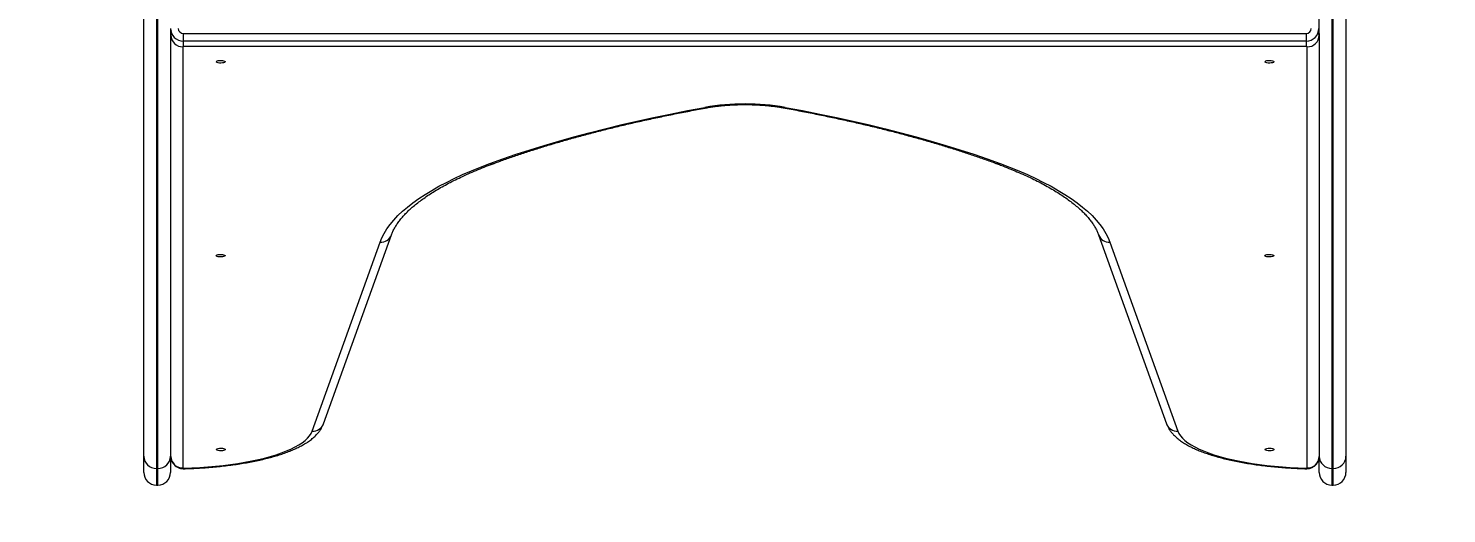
# Model space of a CAD drawing. Header units: millimetres. Extents: x -8092 to 6423, y -6886 to 5604.
# Drawn here: x -3592 to -2480, y -1633 to -1253 of the extents above; entities that cross this region are included whole.
import ezdxf

# ---------------------------------------------------------------- set-up
doc = ezdxf.new("R2010")
doc.units = ezdxf.units.MM
for name, color, linetype in [('DIKOM_ОБЪЕКТ', 7, 'Continuous'), ('DIKOM_РАЗМЕР_ЗОНА', 7, 'Continuous'), ('DIKOM_РАЗМЕР_ОБЪЕКТА', 7, 'Continuous')]:
    doc.layers.add(name, color=color, linetype=linetype)
doc.styles.add('style1', font='arial.ttf', dxfattribs={"width": 0.8})
doc.dimstyles.new('1-50', dxfattribs={"dimtxt": 300, "dimasz": 200, "dimexe": 100, "dimexo": 0, "dimgap": 100, "dimtad": 1, "dimtxsty": 'style1', "dimcen": 200, "dimclrd": 7, "dimclre": 7, "dimclrt": 7, "dimadec": 1, "dimazin": 2, "dimtfac": 1, "dimtmove": 0, "dimatfit": 2, "dimfxl": 0, "dimlwd": 25, "dimlwe": 18, "dimarcsym": 0})

# ---------------------------------------------------------------- blocks, each defined once
blk = doc.blocks.new('*D9')
at = {"layer": 'Defpoints', "color": 0, "transparency": 16777216}
for p in [(-8092.1, -86.3), (4664.8, -1471.8), (4664.8, -6785.9)]:
    blk.add_point(p, dxfattribs=at)
at = {"layer": 'DIKOM_РАЗМЕР_ЗОНА', "color": 7, "lineweight": 18, "transparency": 16777216}
for p, q in [((-8092.1, -86.3), (-8092.1, -6885.9)), ((4664.8, -1471.8), (4664.8, -6885.9))]:
    blk.add_line(p, q, dxfattribs=at)
at = {"layer": 'DIKOM_РАЗМЕР_ЗОНА', "color": 7, "lineweight": 25, "transparency": 16777216}
blk.add_line((-7892.1, -6785.9), (4464.8, -6785.9), dxfattribs=at)
at = {"layer": 'DIKOM_РАЗМЕР_ЗОНА', "color": 7, "transparency": 16777216}
for points in [[(-7892.1, -6752.6), (-7892.1, -6819.3), (-8092.1, -6785.9)], [(4464.8, -6752.6), (4464.8, -6819.3), (4664.8, -6785.9)]]:
    blk.add_solid(points, dxfattribs=at)
at = {"layer": 'DIKOM_РАЗМЕР_ЗОНА', "color": 7, "transparency": 16777216, "insert": (-2159.8, -6532.7), "char_height": 300, "attachment_point": 5, "style": 'style1'}
blk.add_mtext('12760', dxfattribs=at)
blk = doc.blocks.new('*D11')
at = {"layer": 'Defpoints', "color": 0, "transparency": 16777216}
for p in [(-6092.1, -310.8), (2568.3, -2361.5), (2568.3, -4925.8)]:
    blk.add_point(p, dxfattribs=at)
at = {"layer": 'DIKOM_РАЗМЕР_ОБЪЕКТА', "color": 7, "lineweight": 18, "transparency": 16777216}
for p, q in [((-6092.1, -310.8), (-6092.1, -5025.8)), ((2568.3, -2361.5), (2568.3, -5025.8))]:
    blk.add_line(p, q, dxfattribs=at)
at = {"layer": 'DIKOM_РАЗМЕР_ОБЪЕКТА', "color": 7, "lineweight": 25, "transparency": 16777216}
blk.add_line((-5892.1, -4925.8), (2368.3, -4925.8), dxfattribs=at)
at = {"layer": 'DIKOM_РАЗМЕР_ОБЪЕКТА', "color": 7, "transparency": 16777216}
for points in [[(-5892.1, -4892.4), (-5892.1, -4959.1), (-6092.1, -4925.8)], [(2368.3, -4892.4), (2368.3, -4959.1), (2568.3, -4925.8)]]:
    blk.add_solid(points, dxfattribs=at)
at = {"layer": 'DIKOM_РАЗМЕР_ОБЪЕКТА', "color": 7, "transparency": 16777216, "insert": (-2605.9, -4672.6), "char_height": 300, "attachment_point": 5, "style": 'style1'}
blk.add_mtext('8660', dxfattribs=at)

msp = doc.modelspace()

# ---------------------------------------------------------------- linework, layer by layer
at = {"layer": 'DIKOM_ОБЪЕКТ', "color": 7, "linetype": 'Continuous', "lineweight": 15}
for p, q in [((-3501.288, -1588.265), (-3501.288, -913.067)), ((-2580.054, -1256.749), (-2580.054, -913.067)), ((-2559.054, -913.067), (-2559.054, -1588.265)), ((-3491.288, -922.63), (-3491.288, -1597.828)), ((-3490.288, -1597.828), (-3490.288, -922.63)), ((-2570.053, -922.63), (-2570.053, -1597.828)), ((-2569.054, -1597.828), (-2569.054, -922.63)), ((-3480.288, -1252.768), (-3480.288, -1588.265)), ((-3480.054, -1256.271), (-3480.054, -1254.92)), ((-3480.054, -1256.271), (-3480.054, -1258.183)), ((-3480.054, -1588.431), (-3480.054, -1258.183)), ((-3470.288, -1256.767), (-2590.288, -1256.767)), ((-3470.288, -1256.767), (-3470.288, -1262.768)), ((-2590.288, -1262.768), (-3470.288, -1262.768)), ((-3470.054, -1267.122), (-3470.054, -1262.768)), ((-2590.054, -1267.122), (-3470.054, -1267.122)), ((-2590.288, -1256.767), (-2590.288, -1262.768)), ((-2590.054, -1267.122), (-2590.054, -1262.765)), ((-2580.054, -1256.749), (-2580.054, -1258.183)), ((-2580.054, -1258.183), (-2580.054, -1588.431)), ((-3470.554, -1267.268), (-3470.554, -1597.516)), ((-2589.554, -1597.516), (-2589.554, -1267.268)), ((-3369.327, -1568.645), (-3316.089, -1420.552)), ((-3360.387, -1562.774), (-3307.15, -1414.681)), ((-2752.958, -1414.681), (-2699.72, -1562.774)), ((-2744.018, -1420.552), (-2690.78, -1568.645)), ((-3501.288, -1600.937), (-3501.288, -1588.265)), ((-3480.288, -1588.265), (-3480.288, -1600.937)), ((-2580.054, -1600.937), (-2580.054, -1588.431)), ((-2559.054, -1588.265), (-2559.054, -1600.937)), ((-3491.288, -1597.828), (-3490.288, -1597.828)), ((-3491.288, -1597.828), (-3491.288, -1610.937)), ((-3490.288, -1610.937), (-3490.288, -1597.828)), ((-2570.053, -1597.828), (-2569.054, -1597.828)), ((-2570.053, -1597.828), (-2570.053, -1610.937)), ((-2569.054, -1610.937), (-2569.054, -1597.828)), ((-3491.288, -1610.937), (-3490.288, -1610.937)), ((-2570.053, -1610.937), (-2569.054, -1610.937))]:
    msp.add_line(p, q, dxfattribs=at)
at = {"layer": 'DIKOM_ОБЪЕКТ', "color": 7, "linetype": 'Continuous', "lineweight": 15, "flags": 128}
for points in [[(-3479.852, -1255.687), (-3479.861, -1255.7), (-3480.054, -1256.271)], [(-2580.054, -1256.271), (-2580.246, -1255.7), (-2580.615, -1255.305)], [(-3480.054, -1258.183), (-3479.861, -1257.613), (-3479.311, -1257.078)], [(-3470.054, -1267.122), (-3470.151, -1267.125), (-3470.245, -1267.133), (-3470.331, -1267.147), (-3470.407, -1267.165), (-3470.469, -1267.187), (-3470.516, -1267.212), (-3470.544, -1267.24), (-3470.554, -1267.268)], [(-2589.554, -1267.268), (-2589.563, -1267.24), (-2589.592, -1267.212), (-2589.638, -1267.187), (-2589.7, -1267.165), (-2589.776, -1267.147), (-2589.862, -1267.133), (-2589.956, -1267.125), (-2590.054, -1267.122)], [(-3444.554, -1278.963), (-3444.364, -1278.631), (-3443.816, -1278.334), (-3442.968, -1278.106), (-3441.913, -1277.971), (-3440.765, -1277.943), (-3439.648, -1278.026), (-3438.683, -1278.21), (-3437.976, -1278.476), (-3437.601, -1278.795), (-3437.601, -1279.131), (-3437.976, -1279.45), (-3438.683, -1279.716), (-3439.648, -1279.9), (-3440.765, -1279.983), (-3441.913, -1279.955), (-3442.968, -1279.82), (-3443.816, -1279.592), (-3444.364, -1279.295), (-3444.554, -1278.963)], [(-2622.554, -1278.963), (-2622.364, -1278.631), (-2621.816, -1278.334), (-2620.968, -1278.106), (-2619.913, -1277.971), (-2618.765, -1277.943), (-2617.648, -1278.026), (-2616.683, -1278.21), (-2615.976, -1278.476), (-2615.601, -1278.795), (-2615.601, -1279.131), (-2615.976, -1279.45), (-2616.683, -1279.716), (-2617.648, -1279.9), (-2618.765, -1279.983), (-2619.913, -1279.955), (-2620.968, -1279.82), (-2621.816, -1279.592), (-2622.364, -1279.295), (-2622.554, -1278.963)], [(-3230.046, -1358.807), (-3219.826, -1355.122), (-3209.299, -1351.512), (-3198.471, -1347.979), (-3187.349, -1344.524), (-3175.94, -1341.151), (-3164.25, -1337.861), (-3152.287, -1334.655), (-3140.058, -1331.537), (-3127.571, -1328.508), (-3114.832, -1325.569), (-3101.849, -1322.723), (-3088.632, -1319.971), (-3075.186, -1317.315), (-3061.521, -1314.757)], [(-3059.817, -1315.018), (-3060.541, -1315.042), (-3061.521, -1314.757)], [(-3000.291, -1315.018), (-2999.566, -1315.042), (-2998.586, -1314.757)], [(-2998.586, -1314.757), (-2984.921, -1317.315), (-2971.476, -1319.971), (-2958.258, -1322.723), (-2945.275, -1325.569), (-2932.537, -1328.508), (-2920.049, -1331.537), (-2907.82, -1334.655), (-2895.857, -1337.861), (-2884.167, -1341.151), (-2872.758, -1344.524), (-2861.636, -1347.979), (-2850.808, -1351.512), (-2840.281, -1355.122), (-2830.061, -1358.807)], [(-3316.089, -1420.552), (-3314.639, -1417.022), (-3312.83, -1413.505), (-3310.665, -1410.006), (-3308.145, -1406.527), (-3305.273, -1403.072), (-3302.051, -1399.643), (-3298.483, -1396.244), (-3294.571, -1392.876), (-3290.318, -1389.545), (-3285.729, -1386.252), (-3280.807, -1383), (-3275.558, -1379.792), (-3269.985, -1376.632), (-3264.093, -1373.521), (-3257.888, -1370.462), (-3251.374, -1367.459), (-3244.559, -1364.514), (-3237.448, -1361.629), (-3230.046, -1358.807)], [(-2830.061, -1358.807), (-2822.659, -1361.629), (-2815.548, -1364.514), (-2808.733, -1367.459), (-2802.22, -1370.462), (-2796.014, -1373.521), (-2790.123, -1376.632), (-2784.55, -1379.792), (-2779.3, -1383), (-2774.378, -1386.252), (-2769.789, -1389.545), (-2765.537, -1392.876), (-2761.624, -1396.244), (-2758.056, -1399.643), (-2754.834, -1403.072), (-2751.962, -1406.527), (-2749.443, -1410.006), (-2747.277, -1413.505), (-2745.469, -1417.022), (-2744.018, -1420.552)], [(-3444.554, -1430.996), (-3444.364, -1430.664), (-3443.816, -1430.368), (-3442.968, -1430.14), (-3441.913, -1430.004), (-3440.765, -1429.976), (-3439.648, -1430.059), (-3438.683, -1430.243), (-3437.976, -1430.509), (-3437.601, -1430.828), (-3437.601, -1431.165), (-3437.976, -1431.483), (-3438.683, -1431.749), (-3439.648, -1431.933), (-3440.765, -1432.016), (-3441.913, -1431.988), (-3442.968, -1431.853), (-3443.816, -1431.625), (-3444.364, -1431.328), (-3444.554, -1430.996)], [(-2622.554, -1430.996), (-2622.364, -1430.664), (-2621.816, -1430.368), (-2620.968, -1430.14), (-2619.913, -1430.004), (-2618.765, -1429.976), (-2617.648, -1430.059), (-2616.683, -1430.243), (-2615.976, -1430.509), (-2615.601, -1430.828), (-2615.601, -1431.165), (-2615.976, -1431.483), (-2616.683, -1431.749), (-2617.648, -1431.933), (-2618.765, -1432.016), (-2619.913, -1431.988), (-2620.968, -1431.853), (-2621.816, -1431.625), (-2622.364, -1431.328), (-2622.554, -1430.996)], [(-3470.009, -1597.662), (-3463.673, -1597.44), (-3457.39, -1597.113), (-3451.183, -1596.681), (-3445.069, -1596.146), (-3439.072, -1595.509), (-3433.208, -1594.773), (-3427.498, -1593.94), (-3421.962, -1593.012), (-3416.616, -1591.993), (-3411.478, -1590.887), (-3406.566, -1589.696), (-3401.895, -1588.425), (-3397.48, -1587.078), (-3393.337, -1585.659), (-3389.479, -1584.173), (-3385.919, -1582.625), (-3382.667, -1581.019), (-3379.736, -1579.362), (-3377.134, -1577.658), (-3374.87, -1575.914), (-3372.952, -1574.135), (-3371.385, -1572.326), (-3370.176, -1570.494), (-3369.327, -1568.645)], [(-2690.78, -1568.645), (-2689.932, -1570.494), (-2688.722, -1572.326), (-2687.156, -1574.135), (-2685.237, -1575.914), (-2682.973, -1577.658), (-2680.371, -1579.362), (-2677.44, -1581.019), (-2674.189, -1582.625), (-2670.628, -1584.173), (-2666.77, -1585.659), (-2662.627, -1587.078), (-2658.213, -1588.425), (-2653.541, -1589.696), (-2648.629, -1590.887), (-2643.491, -1591.993), (-2638.146, -1593.012), (-2632.609, -1593.94), (-2626.899, -1594.773), (-2621.036, -1595.509), (-2615.038, -1596.146), (-2608.925, -1596.681), (-2602.717, -1597.113), (-2596.435, -1597.44), (-2590.099, -1597.662)], [(-3444.554, -1583.03), (-3444.364, -1582.697), (-3443.816, -1582.401), (-3442.968, -1582.173), (-3441.913, -1582.038), (-3440.765, -1582.01), (-3439.648, -1582.092), (-3438.683, -1582.277), (-3437.976, -1582.543), (-3437.601, -1582.861), (-3437.601, -1583.198), (-3437.976, -1583.517), (-3438.683, -1583.782), (-3439.648, -1583.967), (-3440.765, -1584.049), (-3441.913, -1584.022), (-3442.968, -1583.886), (-3443.816, -1583.658), (-3444.364, -1583.362), (-3444.554, -1583.03)], [(-2622.554, -1583.03), (-2622.364, -1582.697), (-2621.816, -1582.401), (-2620.968, -1582.173), (-2619.913, -1582.038), (-2618.765, -1582.01), (-2617.648, -1582.092), (-2616.683, -1582.277), (-2615.976, -1582.543), (-2615.601, -1582.861), (-2615.601, -1583.198), (-2615.976, -1583.517), (-2616.683, -1583.782), (-2617.648, -1583.967), (-2618.765, -1584.049), (-2619.913, -1584.022), (-2620.968, -1583.886), (-2621.816, -1583.658), (-2622.364, -1583.362), (-2622.554, -1583.03)], [(-3470.554, -1597.516), (-3470.543, -1597.546), (-3470.511, -1597.575), (-3470.46, -1597.601), (-3470.391, -1597.624), (-3470.308, -1597.642), (-3470.213, -1597.655), (-3470.112, -1597.661), (-3470.009, -1597.662)], [(-3469.757, -1598.073), (-3469.841, -1598.027), (-3470.009, -1597.662)], [(-2590.099, -1597.662), (-2590.266, -1598.027), (-2590.351, -1598.073)], [(-2590.099, -1597.662), (-2589.995, -1597.661), (-2589.894, -1597.655), (-2589.8, -1597.642), (-2589.716, -1597.624), (-2589.647, -1597.601), (-2589.596, -1597.575), (-2589.564, -1597.546), (-2589.554, -1597.516)]]:
    msp.add_lwpolyline(points, dxfattribs=at)
at = {"layer": 'DIKOM_ОБЪЕКТ', "color": 7, "linetype": 'Continuous', "lineweight": 15}
for centre, radius, start, end in [((-3470.288, -1252.768), 10, 180, 270), ((-3470.288, -1252.768), 4, 180, 270), ((-2590.288, -1252.768), 4, 270, 0), ((-2590.288, -1252.768), 10, 270, 0), ((-3470.757, -1257.971), 9.299, 181.306846, 271.252078), ((-2589.351, -1257.971), 9.299, 268.749337, 358.693175), ((-2581.92, -1258.602), 1.913, 12.655169, 66.515953), ((-3030.054, -1498.439), 186.358, 80.27864, 99.72136), ((-3228.686, -1353.305), 5.668, 256.111185, 289.921142), ((-2831.421, -1353.302), 5.67, 250.095158, 283.883624), ((-3315.66, -1411.464), 9.098, 267.294591, 339.269138), ((-2744.49, -1411.529), 9.035, 200.506043, 272.996091), ((-3368.898, -1559.557), 9.098, 267.295999, 339.293821), ((-2691.253, -1559.624), 9.034, 200.409743, 273.000438), ((-3491.502, -1588.042), 9.789, 181.308391, 271.25172), ((-3490.074, -1588.042), 9.789, 268.749046, 358.692207), ((-3470.757, -1588.219), 9.299, 181.307268, 271.251656), ((-2589.351, -1588.219), 9.299, 268.749759, 358.692752), ((-2570.267, -1588.042), 9.789, 181.308391, 271.25172), ((-2568.84, -1588.042), 9.789, 268.749046, 358.692207), ((-3491.288, -1600.937), 10, 180, 270), ((-3490.288, -1600.937), 10, 270, 0), ((-2570.054, -1600.937), 10, 180, 270), ((-2569.054, -1600.937), 10, 270, 0)]:
    msp.add_arc(centre, radius, start, end, dxfattribs=at)
for points, knots in [([(-3479.908, -1254.822), (-3479.963, -1255.126), (-3480.049, -1255.606), (-3480.052, -1256.092), (-3480.054, -1256.271)], [0, 0, 0, 0, 0.63384537, 1, 1, 1, 1]), ([(-2580.054, -1256.271), (-2580.072, -1255.714), (-2580.102, -1254.822), (-2580.359, -1253.97), (-2580.455, -1253.651)], [0, 0, 0, 0, 0.62454267, 1, 1, 1, 1]), ([(-3226.752, -1358.633), (-3225.197, -1358.062), (-3220.703, -1356.412), (-3213.08, -1353.724), (-3203.804, -1350.588), (-3194.282, -1347.509), (-3184.524, -1344.488), (-3174.533, -1341.527), (-3164.314, -1338.628), (-3153.873, -1335.792), (-3143.214, -1333.022), (-3132.344, -1330.318), (-3121.267, -1327.682), (-3109.989, -1325.117), (-3098.516, -1322.623), (-3086.854, -1320.201), (-3075.008, -1317.854), (-3065.959, -1316.141), (-3060.866, -1315.21), (-3059.819, -1315.018)], [0, 0, 0, 0, 0.033409631, 0.096572881, 0.159763198, 0.222986498, 0.286241003, 0.349524432, 0.412834108, 0.476169686, 0.539528652, 0.602909055, 0.666310164, 0.729729849, 0.793167457, 0.856621012, 0.920089554, 0.983572797, 1, 1, 1, 1]), ([(-3059.819, -1315.018), (-3059.215, -1314.911), (-3057.477, -1314.603), (-3054.47, -1314.145), (-3050.764, -1313.672), (-3046.919, -1313.276), (-3042.962, -1312.96), (-3038.919, -1312.729), (-3034.816, -1312.584), (-3030.68, -1312.526), (-3026.538, -1312.557), (-3022.417, -1312.676), (-3018.344, -1312.883), (-3014.346, -1313.174), (-3010.448, -1313.548), (-3006.679, -1314.002), (-3003.283, -1314.493), (-3001.211, -1314.856), (-3000.289, -1315.018)], [0, 0, 0, 0, 0.03423886, 0.09861325, 0.16328712, 0.22827599, 0.29350259, 0.35891168, 0.4244484, 0.49006876, 0.55572598, 0.62137464, 0.68697169, 0.752466, 0.81781425, 0.88296377, 0.94785519, 1, 1, 1, 1]), ([(-3000.289, -1315.018), (-2998.159, -1315.409), (-2991.986, -1316.543), (-2981.902, -1318.477), (-2970.099, -1320.844), (-2958.484, -1323.287), (-2947.059, -1325.801), (-2935.83, -1328.387), (-2924.804, -1331.042), (-2913.985, -1333.765), (-2903.38, -1336.555), (-2892.993, -1339.41), (-2882.829, -1342.328), (-2872.895, -1345.307), (-2863.194, -1348.347), (-2853.732, -1351.443), (-2844.516, -1354.597), (-2837.774, -1357.005), (-2834.097, -1358.359), (-2833.355, -1358.633)], [0, 0, 0, 0, 0.0334572, 0.09695361, 0.16043806, 0.22390948, 0.2873654, 0.35080544, 0.41422811, 0.47763222, 0.54101726, 0.60438031, 0.66772057, 0.7310363, 0.79432558, 0.85758706, 0.92081754, 0.98401611, 1, 1, 1, 1]), ([(-3307.15, -1414.681), (-3306.982, -1414.233), (-3306.473, -1412.876), (-3305.407, -1410.582), (-3303.841, -1407.798), (-3301.988, -1405.01), (-3299.852, -1402.22), (-3297.431, -1399.422), (-3294.719, -1396.617), (-3291.714, -1393.804), (-3288.412, -1390.987), (-3284.815, -1388.17), (-3280.92, -1385.357), (-3276.73, -1382.551), (-3272.246, -1379.759), (-3267.469, -1376.983), (-3262.402, -1374.229), (-3257.048, -1371.501), (-3251.413, -1368.803), (-3245.5, -1366.138), (-3239.309, -1363.511), (-3233.072, -1361.005), (-3228.788, -1359.397), (-3226.752, -1358.633)], [0, 0, 0, 0, 0.025768513, 0.078014274, 0.129126692, 0.179180884, 0.22849121, 0.27730359, 0.325801022, 0.374115354, 0.422340381, 0.470541473, 0.518751746, 0.567003235, 0.61531716, 0.663706125, 0.712176931, 0.760731819, 0.809369052, 0.858087092, 0.906881111, 0.955747904, 1, 1, 1, 1]), ([(-2833.355, -1358.633), (-2832.154, -1359.081), (-2828.691, -1360.373), (-2823.161, -1362.546), (-2816.858, -1365.164), (-2810.829, -1367.822), (-2805.077, -1370.515), (-2799.607, -1373.24), (-2794.423, -1375.992), (-2789.53, -1378.768), (-2784.93, -1381.561), (-2780.627, -1384.368), (-2776.624, -1387.183), (-2772.921, -1390.001), (-2769.52, -1392.815), (-2766.42, -1395.621), (-2763.62, -1398.413), (-2761.119, -1401.185), (-2758.912, -1403.934), (-2756.992, -1406.658), (-2755.36, -1409.355), (-2753.982, -1412.04), (-2753.302, -1413.794), (-2752.958, -1414.681)], [0, 0, 0, 0, 0.02601177, 0.074995981, 0.123924195, 0.172784997, 0.221573263, 0.270283729, 0.31891313, 0.367457593, 0.415915613, 0.46428786, 0.512579819, 0.560801612, 0.608970913, 0.657117543, 0.705272044, 0.753488677, 0.801849901, 0.850469838, 0.899505066, 0.949162993, 1, 1, 1, 1]), ([(-3469.757, -1598.073), (-3468.696, -1598.043), (-3465.62, -1597.953), (-3460.553, -1597.734), (-3454.587, -1597.385), (-3448.687, -1596.941), (-3442.866, -1596.406), (-3437.14, -1595.78), (-3431.522, -1595.064), (-3426.026, -1594.258), (-3420.665, -1593.365), (-3415.452, -1592.384), (-3410.397, -1591.318), (-3405.512, -1590.166), (-3400.807, -1588.929), (-3396.291, -1587.605), (-3391.973, -1586.195), (-3387.857, -1584.695), (-3383.953, -1583.1), (-3380.265, -1581.405), (-3376.799, -1579.6), (-3373.566, -1577.672), (-3370.584, -1575.612), (-3367.884, -1573.414), (-3365.598, -1571.174), (-3363.723, -1568.937), (-3362.241, -1566.746), (-3361.136, -1564.697), (-3360.609, -1563.343), (-3360.387, -1562.774)], [0, 0, 0, 0, 0.02000972, 0.05801213, 0.09603125, 0.13407218, 0.17214397, 0.21025403, 0.24841146, 0.28662766, 0.32491478, 0.36328595, 0.4017604, 0.44035638, 0.4790988, 0.5180157, 0.5571424, 0.596522, 0.63619887, 0.67622229, 0.71663599, 0.75745118, 0.79859425, 0.83971379, 0.88010825, 0.91446459, 0.94690585, 0.97767971, 1, 1, 1, 1]), ([(-2699.72, -1562.774), (-2699.506, -1563.325), (-2698.983, -1564.671), (-2697.887, -1566.712), (-2696.406, -1568.907), (-2694.614, -1571.052), (-2692.493, -1573.159), (-2690.025, -1575.225), (-2687.212, -1577.234), (-2684.075, -1579.166), (-2680.652, -1581.005), (-2676.975, -1582.742), (-2673.07, -1584.375), (-2668.951, -1585.911), (-2664.628, -1587.352), (-2660.11, -1588.702), (-2655.404, -1589.963), (-2650.52, -1591.136), (-2645.468, -1592.221), (-2640.259, -1593.219), (-2634.902, -1594.128), (-2629.412, -1594.949), (-2623.799, -1595.68), (-2618.078, -1596.321), (-2612.262, -1596.87), (-2606.366, -1597.327), (-2600.404, -1597.69), (-2595.057, -1597.934), (-2591.696, -1598.034), (-2590.35, -1598.073)], [0, 0, 0, 0, 0.02159089, 0.05278127, 0.08512016, 0.11925906, 0.15541732, 0.19354214, 0.23321321, 0.27377017, 0.3145608, 0.35513488, 0.39536993, 0.43525079, 0.47480681, 0.51408194, 0.55311928, 0.59195792, 0.63063058, 0.66916401, 0.70758418, 0.74590929, 0.78415436, 0.82233556, 0.86046449, 0.89854957, 0.93660049, 0.97462573, 1, 1, 1, 1]), ([(-3480.054, -1588.431), (-3480.026, -1588.986), (-3479.97, -1590.088), (-3479.535, -1591.662), (-3478.887, -1593.089), (-3478.059, -1594.331), (-3477.1, -1595.384), (-3476.048, -1596.248), (-3474.933, -1596.931), (-3473.774, -1597.448), (-3472.56, -1597.813), (-3471.218, -1598.055), (-3470.27, -1598.067), (-3469.757, -1598.073)], [0, 0, 0, 0, 0.10541967, 0.20965173, 0.30852887, 0.40273837, 0.49267242, 0.5786659, 0.6611346, 0.74091804, 0.81992071, 0.90244173, 1, 1, 1, 1]), ([(-2590.35, -1598.073), (-2589.928, -1598.071), (-2588.976, -1598.064), (-2587.604, -1597.835), (-2586.25, -1597.42), (-2585.007, -1596.847), (-2583.8, -1596.065), (-2582.671, -1595.059), (-2581.682, -1593.842), (-2580.887, -1592.444), (-2580.335, -1590.909), (-2580.084, -1589.549), (-2580.061, -1588.716), (-2580.054, -1588.431)], [0, 0, 0, 0, 0.08025325, 0.18104655, 0.26388803, 0.3498285, 0.4409758, 0.53694924, 0.63647093, 0.73832883, 0.84160776, 0.94568275, 1, 1, 1, 1])]:
    msp.add_open_spline(points, degree=3, knots=knots, dxfattribs=at)

# ---------------------------------------------------------------- dimensions: what is measured, and where the dimension line sits
at = {"layer": 'DIKOM_РАЗМЕР_ЗОНА'}
dim = msp.add_linear_dim(base=(4664.839, -6785.918), p1=(-8092.064, -86.271), p2=(4664.839, -1471.84), text='12760', dimstyle='1-50', dxfattribs=at)
dim.commit()
dim.dimension.update_dxf_attribs({"geometry": '*D9', "text_midpoint": (-2159.843, -6785.918), "dimtype": 160})
at = {"layer": 'DIKOM_РАЗМЕР_ОБЪЕКТА'}
dim = msp.add_linear_dim(base=(2568.274, -4925.777), p1=(-6092.064, -310.768), p2=(2568.274, -2361.54), text='8660', dimstyle='1-50', dxfattribs=at)
dim.commit()
dim.dimension.update_dxf_attribs({"geometry": '*D11', "text_midpoint": (-2605.904, -4925.777), "dimtype": 160})

doc.saveas('drawing.dxf')
